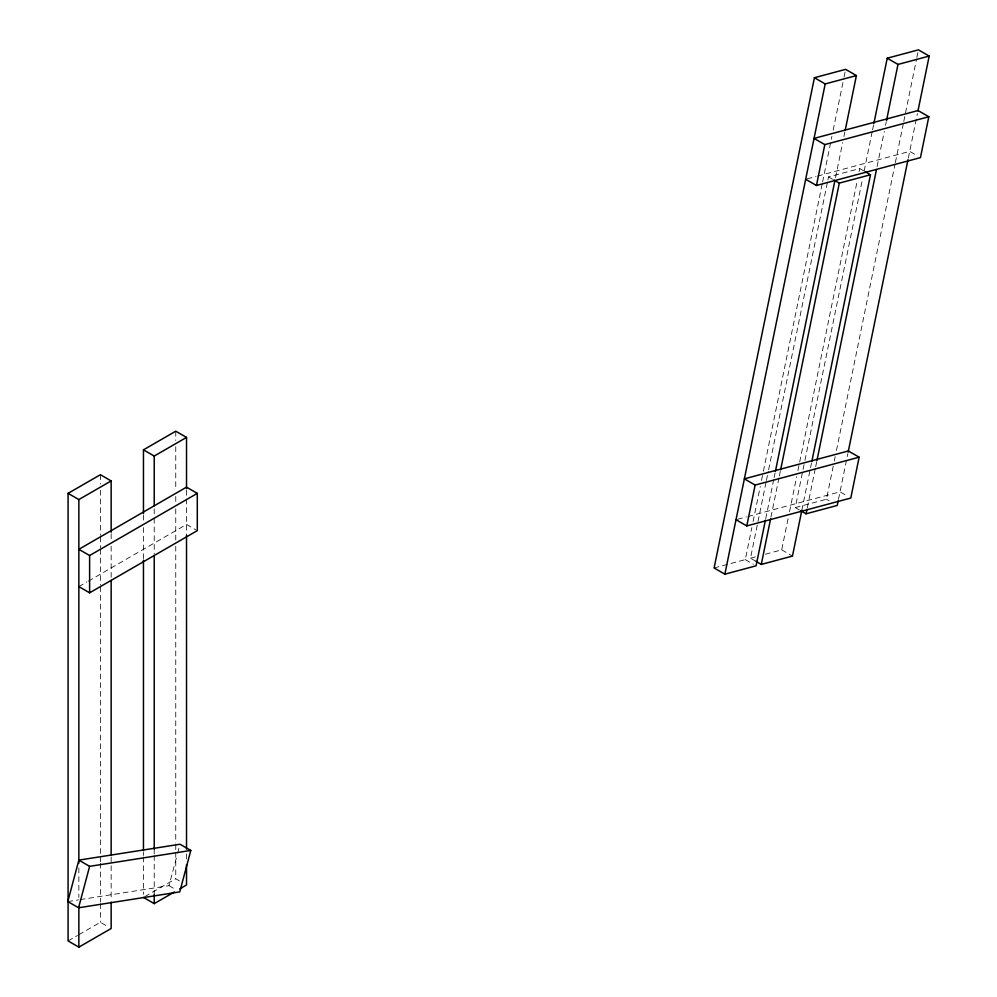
<?xml version="1.0" encoding="UTF-8"?>
<svg xmlns="http://www.w3.org/2000/svg" width="997" height="997" viewBox="0 0 997 997"><rect width="100%" height="100%" fill="white"/><g stroke="black" fill="none" stroke-linecap="round" stroke-linejoin="round"><path stroke-width="0.75" stroke-dasharray="4.99 3.74" d="M714.101 567.966L745.307 559.604L751.85 527.625M753.096 521.543L760.262 486.524M761.509 480.429L763.066 472.815M763.378 471.294L822.263 183.548M822.575 182.015L831.922 136.352M833.168 130.258L843.761 78.489M844.073 76.968L845.63 69.354M755.888 561.311L750.504 558.208L766.107 481.95M766.419 480.417L768.301 471.269M768.612 469.749L827.597 181.479M827.909 179.959L828.532 176.905L859.726 168.543L863.763 170.873M765.733 518.614L773.834 479.034M774.146 477.513L775.08 472.939M835.523 177.578L842.689 142.559M843.936 136.477L844.87 131.903M770.943 517.144L779.056 477.488M779.367 475.955L780.315 471.382M765.36 554.22L781.71 549.846L788.253 517.817M789.512 511.723L796.69 476.641M797.936 470.534L857.233 180.744M859.102 171.596L859.726 168.543M799.307 509.928L795.27 507.598L802.747 471.045M803.059 469.512L804.616 461.898M804.928 460.377L862.604 178.55M864.162 170.936L872.263 131.33M872.574 129.809L873.509 125.236M801.837 510.302L810.262 469.126M810.573 467.605L811.508 463.032M807.283 507.722L815.384 468.116M815.696 466.596L816.942 460.502M877.111 166.487L884.277 131.454M885.523 125.36L886.146 122.319M795.27 507.598L826.463 499.235L833.941 462.683M834.252 461.162L835.199 456.589M836.446 450.494L895.044 164.106M895.356 162.573L903.456 122.967M903.768 121.447L916.555 58.985M916.866 57.465L918.424 49.85M838.477 499.36L847.836 453.66M908.304 158.137L917.427 113.558M80.072 899.618L168.979 885.66L177.267 854.591M177.665 853.108L179.634 845.705M78.85 586.597L86.926 581.936M88.272 581.164L186.526 524.447L195.948 529.881M68.083 940.931L77.504 935.498M78.85 934.712L100.385 922.287L108.461 926.948M144.802 896.639L175.759 878.768L181.142 881.884M807.171 178.862L816.082 176.469M817.565 176.07L909.688 151.394L917.763 156.055M737.506 519.312L746.417 516.92M747.9 516.521L840.022 491.833L848.098 496.506M750.504 558.208L756.449 556.613M67.808 901.55L78.539 899.867M828.532 176.905L832.57 179.236M826.463 499.235L829.155 500.793M781.71 549.846L792.465 556.064M745.307 559.604L753.383 564.265M168.979 885.66L175.709 889.548M186.526 490.25L186.526 535.314M186.526 853.906L186.526 860.124M175.759 431.203L175.759 440.524M175.759 446.743L175.759 490.25M175.759 496.469L175.759 502.687M175.759 508.906L175.759 539.988M175.759 546.194L175.759 843.026M175.759 844.584L175.759 850.802M175.759 852.348L175.759 878.768M154.223 508.906L154.223 516.67M154.223 518.228L154.223 553.971M154.223 849.245L154.223 853.906M154.223 855.463L154.223 894.309M143.456 515.113L143.456 521.331M143.456 527.55L143.456 558.632M143.456 852.348L143.456 855.463M143.456 857.009L143.456 894.309M111.153 533.769L111.153 539.975M111.153 546.194L111.153 577.275M111.153 857.009L111.153 900.528M100.385 474.709L100.385 484.031M100.385 490.25L100.385 535.314M100.385 536.872L100.385 547.752M100.385 549.31L100.385 585.052M100.385 586.61L100.385 861.682M100.385 863.228L100.385 902.086M100.385 903.631L100.385 922.287M78.85 867.889L78.85 897.425"/><path stroke-width="1.5" d="M845.182 130.383L856.398 75.573L845.63 69.354L814.424 77.716L714.101 567.966L724.869 574.172L756.075 565.822L765.422 520.147M724.869 574.172L825.192 83.935L856.398 75.573M746.79 525.918L755.14 485.065L859.14 457.199L850.79 498.051L746.79 525.918L736.023 519.699M816.456 185.479L824.818 144.615L928.818 116.749L920.455 157.613L816.456 185.479L805.688 179.261M775.392 471.419L834.9 180.619M755.888 561.311L761.272 564.427L770.631 518.664M780.626 469.861L839.3 183.124L870.493 174.762L811.82 461.499M873.821 123.715L887.23 58.212L918.424 49.85L929.192 56.069L917.975 110.904M801.837 510.302L792.465 556.064L761.272 564.427M800.653 510.713L806.037 513.816L806.972 509.243M816.942 460.502L876.488 169.54M886.458 120.787L897.998 64.431L929.192 56.069M838.165 500.88L837.231 505.454L806.037 513.816M848.148 452.14L907.993 159.657M78.85 860.124L67.808 901.55L78.576 907.769L179.747 891.879L190.801 850.441L180.033 844.235L78.85 860.124L89.618 866.343L190.801 850.441M78.576 907.769L89.618 866.343M111.153 902.086L111.153 928.506L78.85 947.15L68.083 940.931L68.083 493.353L100.385 474.709L111.153 480.928L111.153 532.211M143.456 513.567L143.456 449.846L175.759 431.203L186.526 437.409L186.526 488.692M68.083 493.353L78.85 499.572L111.153 480.928M143.456 449.846L154.223 456.065L186.526 437.409M197.294 493.365L186.526 487.147L78.85 549.31L89.618 555.516L197.294 493.365L197.294 530.653L89.618 592.816L78.85 586.597M143.456 897.425L154.223 903.631L174.413 891.979M179.796 888.875L186.526 884.987L186.526 864.785M887.23 58.212L897.998 64.431M928.818 116.749L918.05 110.542L814.051 138.409L824.818 144.615M814.424 77.716L825.192 83.935M865.109 171.658L870.493 174.762M833.916 180.008L839.3 183.124M859.14 457.199L848.372 450.98L744.373 478.847L755.14 485.065M186.526 535.314L186.526 849.245M154.223 456.065L154.223 505.791M154.223 555.528L154.223 849.245M154.223 894.309L154.223 903.631M143.456 560.189L143.456 850.802M111.153 580.391L111.153 855.463M89.618 555.516L89.618 592.816M78.85 499.572L78.85 863.228M78.85 906.747L78.85 947.15"/></g></svg>
